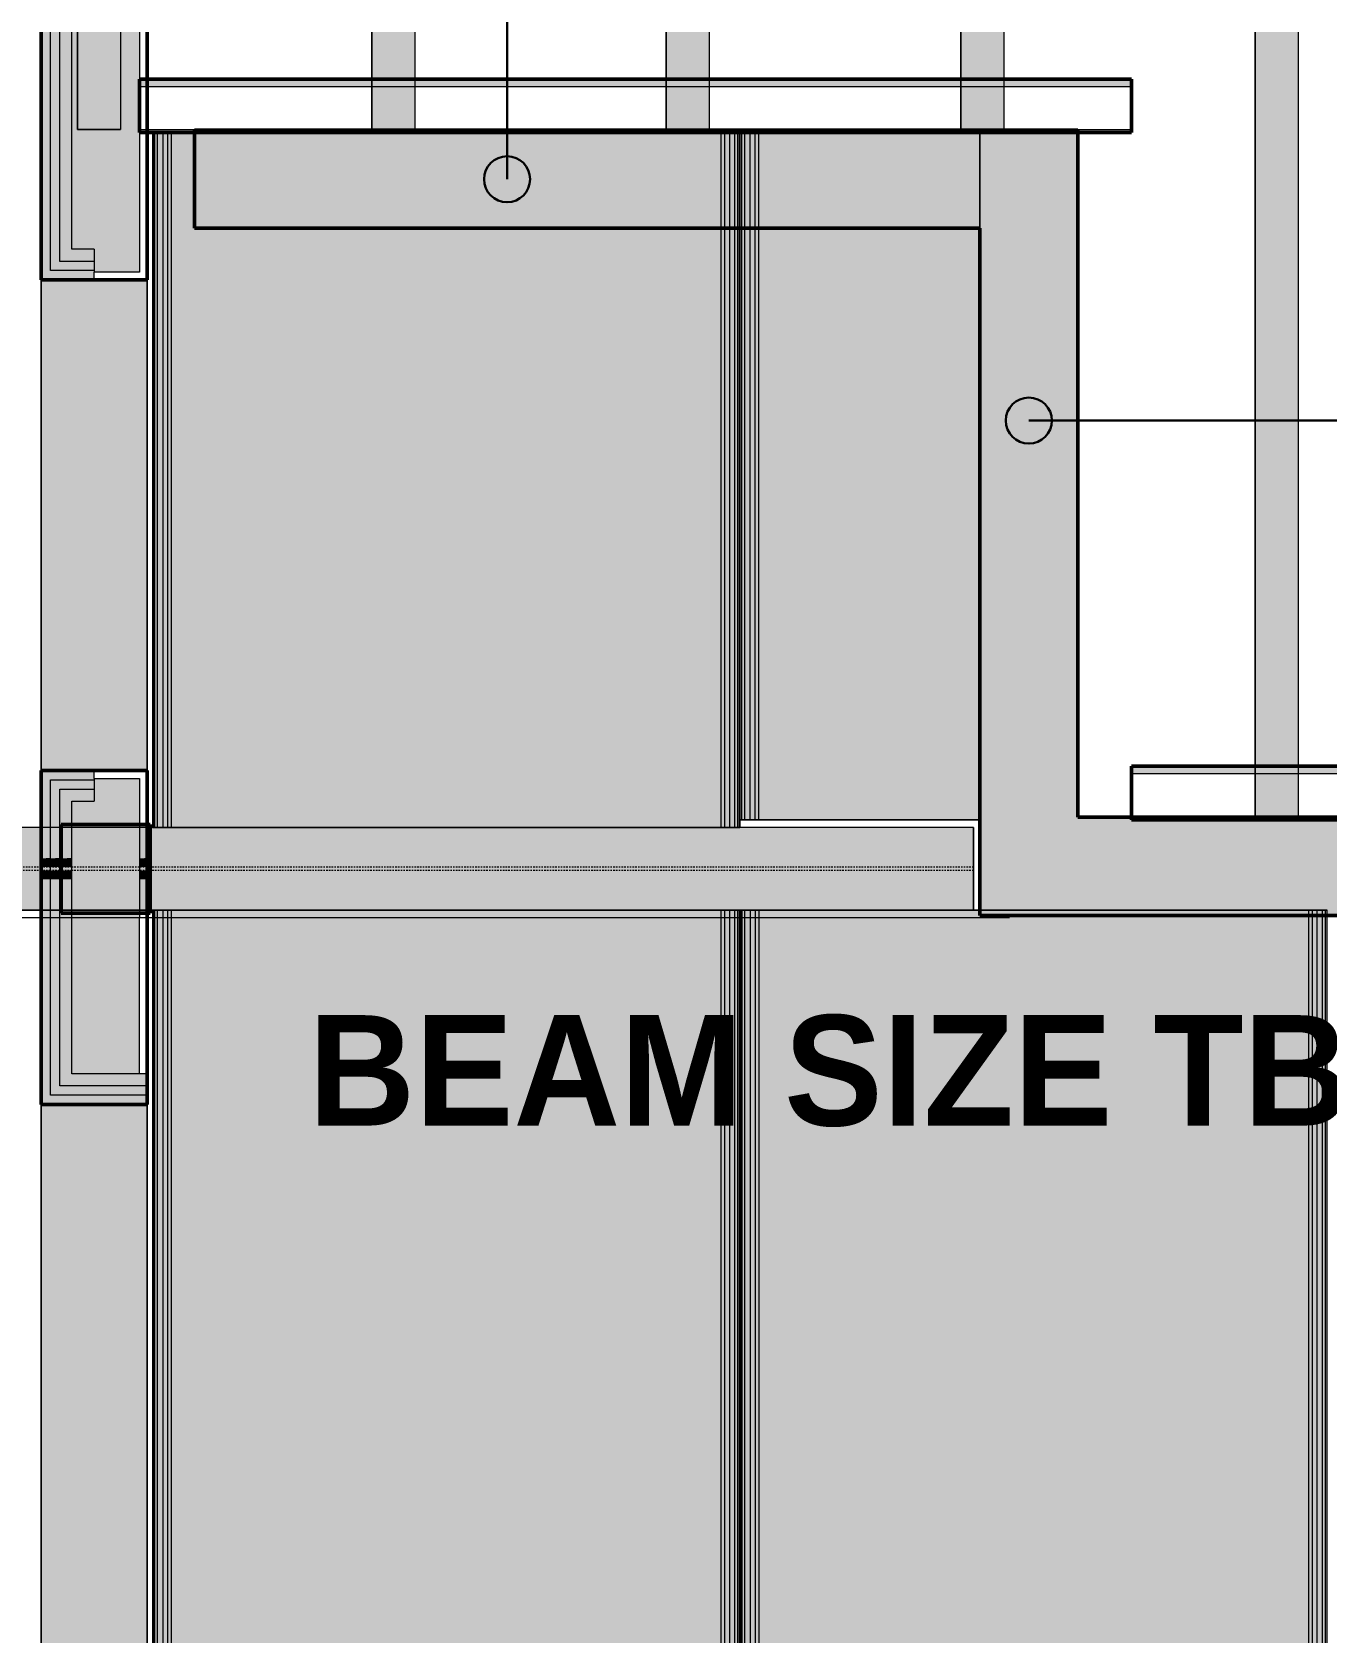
# Model space of a CAD drawing. Header units: inches. Extents: x -4126 to 627, y 9773 to 12338.
# Drawn here: x -1245.9 to -1140.3, y 11716.7 to 11847.2 of the extents above; entities that cross this region are included whole.
import ezdxf

# ---------------------------------------------------------------- set-up
doc = ezdxf.new("R2010")
doc.units = ezdxf.units.IN
doc.header["$MEASUREMENT"] = 0
doc.linetypes.add('Hidden 1_8_', pattern=[0.1875, 0.125, -0.0625])
for name, color, linetype, lineweight in [('A-DETL-THIN', 151, 'Continuous', 9), ('A-WALL', 113, 'Continuous', 13), ('A-WALL-IDEN', 211, 'Continuous', 30), ('S-BEAM', 12, 'Continuous', 9), ('S-BEAM-IDEN', 2, 'Continuous', 30), ('S-COLS', 52, 'Continuous', 9)]:
    doc.layers.add(name, color=color, linetype=linetype, lineweight=lineweight)
doc.styles.add('Century Gothic_B', font='', dxfattribs={"height": 9})
doc.styles.get('Century Gothic_B').set_extended_font_data('Century Gothic', bold=True)

# ---------------------------------------------------------------- blocks, each defined once
blk = doc.blocks.new('CTR - 1st Phase - Shell_rvt-2-FRAMING PLAN - 2ND FLOOR AT RAMP')
at = {"layer": 'A-WALL', "transparency": 33554585}
h = blk.add_hatch(color=23, dxfattribs=at)
h.paths.add_polyline_path([(-3831.07, 11551.9), (-3831.07, 11567.04), (-3823.2, 11567.04), (-3823.2, 11567.79), (-3831.82, 11567.79), (-3831.82, 11551.9)], flags=0)
h.paths.add_polyline_path([(-3823.2, 11759.79), (-3823.2, 11760.54), (-3831.07, 11760.54), (-3831.07, 11786.24), (-3827.51, 11786.24), (-3827.51, 11786.99), (-3831.82, 11786.99), (-3831.82, 11759.79)], flags=0)
h.paths.add_polyline_path([(-3827.51, 11826.99), (-3827.51, 11827.74), (-3831.07, 11827.74), (-3831.07, 11847.19), (-3831.82, 11847.19), (-3831.82, 11826.99)], flags=0)
at = {"layer": 'A-WALL', "lineweight": 5, "transparency": 33554585}
h = blk.add_hatch(color=31, dxfattribs=at)
h.paths.add_polyline_path([(-3830.32, 11551.9), (-3830.32, 11566.29), (-3823.2, 11566.29), (-3823.2, 11567.04), (-3831.07, 11567.04), (-3831.07, 11551.9)], flags=0)
h.paths.add_polyline_path([(-3823.2, 11760.54), (-3823.2, 11761.29), (-3830.32, 11761.29), (-3830.32, 11785.49), (-3827.51, 11785.49), (-3827.51, 11786.24), (-3831.07, 11786.24), (-3831.07, 11760.54)], flags=0)
h.paths.add_polyline_path([(-3831.07, 11827.74), (-3827.51, 11827.74), (-3827.51, 11828.49), (-3830.32, 11828.49), (-3830.32, 11847.19), (-3831.07, 11847.19)], flags=0)
h = blk.add_hatch(color=31, dxfattribs=at)
h.paths.add_polyline_path([(-3829.32, 11551.9), (-3829.32, 11565.29), (-3823.2, 11565.29), (-3823.2, 11566.29), (-3830.32, 11566.29), (-3830.32, 11551.9)], flags=0)
h.paths.add_polyline_path([(-3823.2, 11761.29), (-3823.2, 11762.29), (-3829.32, 11762.29), (-3829.32, 11775.36), (-3830.2, 11775.36), (-3830.2, 11782.61), (-3829.32, 11782.61), (-3829.32, 11784.49), (-3827.51, 11784.49), (-3827.51, 11785.49), (-3830.32, 11785.49), (-3830.32, 11761.29)], flags=0)
h.paths.add_polyline_path([(-3830.32, 11828.49), (-3827.51, 11828.49), (-3827.51, 11829.49), (-3829.32, 11829.49), (-3829.32, 11847.19), (-3830.32, 11847.19)], flags=0)
h = blk.add_hatch(color=31, dxfattribs=at)
h.paths.add_polyline_path([(-3828.8, 11551.9), (-3823.82, 11551.9), (-3823.82, 11565.29), (-3829.32, 11565.29), (-3829.32, 11551.9)], flags=0)
h.paths.add_polyline_path([(-3823.82, 11762.29), (-3823.82, 11775.36), (-3829.32, 11775.36), (-3829.32, 11762.29)], flags=0)
h.paths.add_polyline_path([(-3826.78, 11782.61), (-3823.82, 11782.61), (-3823.82, 11786.36), (-3827.51, 11786.36), (-3827.51, 11784.49), (-3829.32, 11784.49), (-3829.32, 11782.61), (-3827.87, 11782.61)], flags=0)
h.paths.add_polyline_path([(-3827.51, 11827.61), (-3823.82, 11827.61), (-3823.82, 11847.19), (-3829.32, 11847.19), (-3829.32, 11829.49), (-3827.51, 11829.49), (-3827.51, 11827.74)], flags=0)
for color, points in [(13, [(-3823.2, 11786.99), (-3823.2, 11826.99), (-3831.82, 11826.99), (-3831.82, 11786.99), (-3823.82, 11786.99)]), (31, [(-3830.2, 11775.36), (-3829.32, 11775.36), (-3829.32, 11782.61), (-3830.2, 11782.61), (-3830.2, 11776.18)]), (31, [(-3823.97, 11775.36), (-3823.82, 11775.36), (-3823.82, 11782.61), (-3829.32, 11782.61), (-3829.32, 11775.36), (-3829.25, 11775.36)]), (13, [(-3823.2, 11567.79), (-3823.2, 11759.79), (-3831.82, 11759.79), (-3831.82, 11567.79), (-3831.07, 11567.79)])]:
    blk.add_hatch(color=color, dxfattribs=at).paths.add_polyline_path(points, flags=0)
at = {"layer": 'A-WALL', "color": 53, "lineweight": 50}
for p, q in [((-3831.82, 11826.99), (-3831.82, 11847.19)), ((-3823.2, 11847.19), (-3823.2, 11826.99)), ((-3823.2, 11826.99), (-3831.82, 11826.99)), ((-3831.82, 11759.79), (-3831.82, 11786.99)), ((-3831.82, 11786.99), (-3823.2, 11786.99)), ((-3823.2, 11786.99), (-3823.2, 11782.61)), ((-3823.2, 11782.61), (-3823.2, 11775.36)), ((-3823.2, 11775.36), (-3823.2, 11759.79)), ((-3823.2, 11759.79), (-3831.82, 11759.79))]:
    blk.add_line(p, q, dxfattribs=at)
at = {"layer": 'A-WALL', "color": 33}
for p, q in [((-3831.82, 11551.9), (-3831.82, 11847.19)), ((-3827.51, 11826.99), (-3831.82, 11826.99)), ((-3823.2, 11826.99), (-3823.2, 11786.99)), ((-3827.51, 11786.99), (-3831.82, 11786.99)), ((-3823.2, 11759.79), (-3831.82, 11759.79)), ((-3823.2, 11760.54), (-3823.2, 11567.04))]:
    blk.add_line(p, q, dxfattribs=at)
at = {"layer": 'A-WALL', "color": 253}
for p, q in [((-3831.07, 11827.74), (-3831.07, 11847.19)), ((-3830.32, 11828.49), (-3830.32, 11847.19)), ((-3829.32, 11829.49), (-3829.32, 11847.19)), ((-3823.82, 11847.19), (-3823.82, 11827.61)), ((-3823.2, 11839.24), (-3823.2, 11838.99)), ((-3827.51, 11828.49), (-3830.32, 11828.49)), ((-3827.51, 11829.49), (-3829.32, 11829.49)), ((-3827.51, 11829.49), (-3827.51, 11828.49)), ((-3827.51, 11828.49), (-3827.51, 11827.74)), ((-3827.51, 11827.74), (-3831.07, 11827.74)), ((-3827.51, 11827.74), (-3827.51, 11827.61)), ((-3827.51, 11826.99), (-3827.51, 11827.61)), ((-3823.82, 11827.61), (-3827.51, 11827.61)), ((-3831.82, 11826.99), (-3831.82, 11786.99)), ((-3823.2, 11786.99), (-3823.2, 11826.99)), ((-3827.51, 11786.36), (-3827.51, 11786.99)), ((-3831.07, 11774.99), (-3831.07, 11786.24)), ((-3831.07, 11786.24), (-3827.51, 11786.24)), ((-3830.32, 11774.99), (-3830.32, 11785.49)), ((-3830.32, 11785.49), (-3827.51, 11785.49)), ((-3827.51, 11786.36), (-3827.51, 11786.24)), ((-3827.51, 11786.36), (-3823.82, 11786.36)), ((-3827.51, 11786.24), (-3827.51, 11785.49)), ((-3827.51, 11785.49), (-3827.51, 11784.49)), ((-3823.82, 11786.36), (-3823.82, 11782.61)), ((-3829.32, 11782.61), (-3829.32, 11784.49)), ((-3829.32, 11784.49), (-3827.51, 11784.49)), ((-3829.32, 11775.36), (-3829.32, 11782.61)), ((-3823.82, 11782.61), (-3823.82, 11775.36)), ((-3831.07, 11760.54), (-3831.07, 11774.99)), ((-3830.32, 11761.29), (-3830.32, 11774.99)), ((-3829.32, 11774.99), (-3829.32, 11775.36)), ((-3829.32, 11762.29), (-3829.32, 11774.99)), ((-3823.82, 11775.36), (-3823.82, 11774.99)), ((-3823.82, 11762.29), (-3823.82, 11774.99)), ((-3823.82, 11762.29), (-3829.32, 11762.29)), ((-3823.2, 11762.29), (-3823.82, 11762.29)), ((-3823.2, 11762.29), (-3823.2, 11761.29)), ((-3823.2, 11761.29), (-3830.32, 11761.29)), ((-3831.82, 11759.79), (-3831.82, 11567.79)), ((-3823.2, 11760.54), (-3831.07, 11760.54)), ((-3823.2, 11567.79), (-3823.2, 11759.79))]:
    blk.add_line(p, q, dxfattribs=at)
at = {"layer": 'A-WALL', "color": 9}
for p, q in [((-3823.2, 11847.19), (-3823.2, 11843.36)), ((-3823.2, 11838.99), (-3823.2, 11826.99)), ((-3823.2, 11826.99), (-3827.51, 11826.99)), ((-3823.2, 11786.99), (-3827.51, 11786.99)), ((-3823.2, 11786.99), (-3823.2, 11782.61)), ((-3823.2, 11782.61), (-3823.2, 11775.36)), ((-3823.2, 11775.36), (-3823.2, 11762.29)), ((-3823.2, 11761.29), (-3823.2, 11760.54))]:
    blk.add_line(p, q, dxfattribs=at)
at = {"layer": 'A-WALL', "color": 10}
for p, q in [((-3823.2, 11843.36), (-3823.2, 11842.74)), ((-3823.2, 11842.74), (-3823.2, 11839.24))]:
    blk.add_line(p, q, dxfattribs=at)
blk = doc.blocks.new('CTR - 1st Phase - Common Walls_rvt-2-FRAMING PLAN - 2ND FLOOR AT RAMP')
at = {"layer": 'A-WALL', "lineweight": 5, "transparency": 33554585}
for color, points in [(50, [(-3742.95, 11842.74), (-3742.95, 11843.36), (-3823.82, 11843.36), (-3823.82, 11842.74), (-3778.05, 11842.74)]), (8, [(-3203.32, 11782.99), (-3203.32, 11783.24), (-3742.95, 11783.24), (-3742.95, 11782.99), (-3236.7, 11782.99)])]:
    blk.add_hatch(color=color, dxfattribs=at).paths.add_polyline_path(points, flags=0)
at = {"layer": 'A-WALL', "transparency": 33554585}
blk.add_hatch(color=252, dxfattribs=at).paths.add_polyline_path([(-3742.95, 11838.99), (-3742.95, 11839.24), (-3823.82, 11839.24), (-3823.82, 11838.99), (-3778.05, 11838.99)], flags=0)
h = blk.add_hatch(color=10, dxfattribs=at)
h.paths.add_polyline_path([(-3460.52, 11786.74), (-3203.32, 11786.74), (-3203.32, 11787.36), (-3460.52, 11787.36)], flags=0)
h.paths.add_polyline_path([(-3467.15, 11786.74), (-3467.15, 11787.36), (-3742.95, 11787.36), (-3742.95, 11786.74), (-3507.37, 11786.74)], flags=0)
at = {"layer": 'A-WALL', "color": 53, "lineweight": 50}
for p, q in [((-3823.82, 11838.99), (-3823.82, 11843.36)), ((-3823.82, 11843.36), (-3742.95, 11843.36)), ((-3742.95, 11843.36), (-3742.95, 11838.99)), ((-3742.95, 11838.99), (-3823.82, 11838.99)), ((-3742.95, 11787.36), (-3467.77, 11787.36)), ((-3742.95, 11782.99), (-3742.95, 11787.36)), ((-3203.32, 11782.99), (-3742.95, 11782.99))]:
    blk.add_line(p, q, dxfattribs=at)
at = {"layer": 'A-WALL', "color": 7}
blk.add_line((-3823.82, 11843.36), (-3823.82, 11842.74), dxfattribs=at)
at = {"layer": 'A-WALL', "color": 10}
for p, q in [((-3823.82, 11843.36), (-3823.2, 11843.36)), ((-3823.82, 11842.74), (-3823.82, 11839.24))]:
    blk.add_line(p, q, dxfattribs=at)
at = {"layer": 'A-WALL', "color": 9}
for p, q in [((-3823.16, 11843.36), (-3742.95, 11843.36)), ((-3742.95, 11842.74), (-3742.95, 11843.36)), ((-3742.95, 11839.24), (-3742.95, 11842.74)), ((-3742.95, 11787.36), (-3467.77, 11787.36)), ((-3742.95, 11787.36), (-3742.95, 11786.74)), ((-3742.95, 11786.74), (-3742.95, 11783.24))]:
    blk.add_line(p, q, dxfattribs=at)
at = {"layer": 'A-WALL', "color": 253}
for p, q in [((-3823.82, 11842.74), (-3742.95, 11842.74)), ((-3823.82, 11839.24), (-3742.95, 11839.24)), ((-3823.82, 11839.24), (-3823.82, 11838.99)), ((-3823.2, 11838.99), (-3823.82, 11838.99)), ((-3819.32, 11838.99), (-3823.16, 11838.99)), ((-3747.32, 11838.99), (-3819.32, 11838.99)), ((-3742.95, 11838.99), (-3747.32, 11838.99)), ((-3742.95, 11838.99), (-3742.95, 11839.24)), ((-3467.15, 11786.74), (-3742.95, 11786.74)), ((-3467.15, 11783.24), (-3742.95, 11783.24)), ((-3742.95, 11783.24), (-3742.95, 11783.19)), ((-3742.95, 11783.19), (-3742.95, 11782.99)), ((-3211.32, 11782.99), (-3742.95, 11782.99))]:
    blk.add_line(p, q, dxfattribs=at)
blk = doc.blocks.new('034100 - Precast Structural Concrete - Solid Plank - 12_-1867365-FRAMING PLAN - 2ND FLOOR AT RAMP')
at = {"layer": 'S-BEAM', "transparency": 33554483}
for points in [[(7.8, 23.9), (0, 23.9), (0, 23.52), (7.8, 23.52)], [(7.8, 23.52), (0, 23.52), (0, -20.5), (7.8, -20.5), (7.8, 20.78)], [(56.63, -23.52), (56.63, 23.52), (7.8, 23.52), (7.8, -20.5), (0, -20.5), (0, -23.52), (32.27, -23.52)], [(56.63, 23.52), (56.63, 23.9), (7.8, 23.9), (7.8, 23.52), (52.52, 23.52)], [(7.8, 23.09), (0, 23.09), (0, 22.7), (7.8, 22.7)], [(56.63, 22.7), (56.63, 23.09), (7.8, 23.09), (7.8, 22.7), (52.52, 22.7)], [(56.63, -22.7), (0, -22.7), (0, -23.09), (56.63, -23.09)], [(56.63, -23.52), (0, -23.52), (0, -23.9), (56.63, -23.9)]]:
    blk.add_hatch(color=256, dxfattribs=at).paths.add_polyline_path(points, flags=0)
at = {"layer": 'S-BEAM'}
for p, q in [((0, 23.94), (0, 23.9)), ((0, 23.94), (7.8, 23.94)), ((0, 23.76), (0, 23.9)), ((0, 23.9), (0, 23.52)), ((0, 23.9), (7.8, 23.9)), ((0, 23.52), (0, 23.76)), ((0, 23.76), (7.8, 23.76)), ((0, 23.76), (7.8, 23.76)), ((0, 22.7), (0, 23.52)), ((0, 23.52), (0, -20.5)), ((0, 23.52), (7.8, 23.52)), ((7.8, 23.94), (56.63, 23.94)), ((7.8, 23.9), (56.63, 23.9)), ((7.8, 23.76), (56.63, 23.76)), ((7.8, 23.76), (56.63, 23.76)), ((7.8, 23.52), (56.63, 23.52)), ((56.63, 23.9), (56.63, 23.94)), ((56.63, 23.52), (56.63, 23.9)), ((56.63, 23.9), (56.63, 23.76)), ((56.63, 23.76), (56.63, 23.52)), ((56.63, -23.52), (56.63, 23.52)), ((56.63, 23.52), (56.63, 22.7)), ((0, 22.7), (0, 23.09)), ((0, 23.09), (0, 22.7)), ((0, 23.09), (7.8, 23.09)), ((0, 23.09), (7.8, 23.09)), ((0, 22.4), (0, 22.7)), ((0, 22.7), (7.8, 22.7)), ((0, -20.5), (0, 22.4)), ((0, 22.4), (7.8, 22.4)), ((7.8, 23.09), (56.63, 23.09)), ((7.8, 23.09), (56.63, 23.09)), ((7.8, 22.7), (56.63, 22.7)), ((7.8, 22.4), (56.63, 22.4)), ((56.63, 22.7), (56.63, 23.09)), ((56.63, 23.09), (56.63, 22.7)), ((56.63, 22.7), (56.63, 22.56)), ((56.63, 22.56), (56.63, 22.4)), ((56.63, 22.4), (56.63, -22.4)), ((0, -22.4), (0, -20.5)), ((0, -20.5), (0, -23.52)), ((0, -22.7), (0, -22.4)), ((0, -22.4), (56.63, -22.4)), ((0, -23.76), (0, -22.7)), ((0, -22.7), (0, -23.09)), ((0, -23.09), (0, -22.7)), ((0, -22.7), (56.63, -22.7)), ((0, -23.09), (56.63, -23.09)), ((0, -23.09), (56.63, -23.09)), ((56.63, -22.4), (56.63, -22.56)), ((56.63, -22.56), (56.63, -22.7)), ((56.63, -22.7), (56.63, -23.09)), ((56.63, -23.09), (56.63, -22.7)), ((56.63, -22.7), (56.63, -23.52)), ((0, -23.52), (0, -23.9)), ((56.63, -23.52), (0, -23.52)), ((0, -23.9), (0, -23.76)), ((56.63, -23.76), (0, -23.76)), ((0, -23.76), (56.63, -23.76)), ((0, -23.9), (0, -23.94)), ((0, -23.9), (56.63, -23.9)), ((0, -23.94), (56.63, -23.94)), ((56.63, -23.52), (56.63, -23.76)), ((56.63, -23.9), (56.63, -23.52)), ((56.63, -23.76), (56.63, -23.9)), ((56.63, -23.94), (56.63, -23.9))]:
    blk.add_line(p, q, dxfattribs=at)
blk = doc.blocks.new('W-Wide Flange - BEAM SIZE TBD-1867174-FRAMING PLAN - 2ND FLOOR AT RAMP')
at = {"layer": 'S-BEAM', "transparency": 33554483}
h = blk.add_hatch(color=256, dxfattribs=at)
h.paths.add_polyline_path([(-36.2, 3.36), (-47.14, 3.36), (-47.14, 0.87), (19.98, 0.87), (19.98, 3.36), (-29.32, 3.36)], flags=0)
h.paths.add_polyline_path([(42.75, 3.36), (28.86, 3.36), (28.86, 0.87), (47.78, 0.87), (47.78, 3.36)], flags=0)
h = blk.add_hatch(color=256, dxfattribs=at)
h.paths.add_polyline_path([(-36.2, 3.36), (-47.14, 3.36), (-47.14, -3.37), (19.98, -3.37), (19.98, 3.36), (-24.92, 3.36)], flags=0)
h.paths.add_polyline_path([(42.75, 3.36), (28.86, 3.36), (28.86, -3.37), (47.78, -3.37), (47.78, 3.36)], flags=0)
for points in [[(20.19, 3.36), (19.98, 3.36), (19.98, 0.87), (20.23, 0.87), (20.23, 3.36)], [(20.19, 3.36), (19.98, 3.36), (19.98, -3.37), (20.23, -3.37), (20.23, 3.36)], [(20.27, 3.36), (20.23, 3.36), (20.23, 0.87), (20.86, 0.87), (20.86, 3.36)], [(20.27, 3.36), (20.23, 3.36), (20.23, -3.37), (20.86, -3.37), (20.86, 3.36)], [(20.86, 3.36), (20.86, 0.87), (26.36, 0.87), (26.36, 3.36), (21.1, 3.36)], [(20.86, 3.36), (20.86, -3.37), (26.36, -3.37), (26.36, 3.36), (21.1, 3.36)], [(26.36, 3.36), (26.36, 0.87), (27.23, 0.87), (27.23, 3.36)], [(26.36, 3.36), (26.36, -3.37), (27.23, -3.37), (27.23, 3.36)], [(27.36, 3.36), (27.23, 3.36), (27.23, 0.87), (27.36, 0.87), (27.36, 2.65)], [(27.36, 3.36), (27.23, 3.36), (27.23, -3.37), (27.36, -3.37), (27.36, 2.65)], [(27.36, 3.36), (27.36, 0.87), (28.11, 0.87), (28.11, 3.36), (28.06, 3.36)], [(28.11, 3.36), (27.36, 3.36), (27.36, -3.37), (28.11, -3.37), (28.11, 2.65)], [(28.11, 3.36), (28.11, 0.87), (28.86, 0.87), (28.82, 3.36)], [(28.86, 3.36), (28.11, 3.36), (28.11, -3.37), (28.86, -3.37), (28.86, 2.65)], [(20.19, 0.87), (19.98, 0.84), (19.98, 0.13), (20.23, 0.15), (20.23, 0.87)], [(20.4, 0.87), (20.23, 0.84), (20.23, 0.13), (20.86, 0.15), (20.86, 0.87)], [(20.86, 0.87), (20.86, 0.13), (26.36, 0.15), (26.36, 0.87), (22.07, 0.87)], [(27.23, 0.87), (26.36, 0.85), (26.36, 0.13), (27.23, 0.15), (27.23, 0.85)], [(27.36, 0.87), (27.23, 0.85), (27.23, 0.13), (27.36, 0.15), (27.36, 0.85)], [(27.88, 0.87), (27.36, 0.85), (27.36, 0.13), (28.11, 0.15), (28.11, 0.87)], [(28.65, 0.87), (28.11, 0.85), (28.11, 0.13), (28.86, 0.14), (28.86, 0.87)], [(19.98, -0.14), (19.98, -0.88), (20.23, -0.84), (20.19, -0.14)], [(20.19, -0.88), (19.98, -0.88), (19.98, -3.37), (20.23, -3.37), (20.23, -0.88)], [(20.46, -0.14), (20.23, -0.15), (20.23, -0.88), (20.86, -0.84), (20.86, -0.14)], [(20.86, -0.88), (20.23, -0.88), (20.23, -3.37), (20.86, -3.37), (20.86, -2.41)], [(22.46, -0.14), (20.86, -0.15), (20.86, -0.88), (26.36, -0.85), (26.36, -0.14), (24.55, -0.14)], [(22.75, -0.88), (20.86, -0.88), (20.86, -3.37), (26.36, -3.37), (26.36, -0.88), (24.55, -0.88)], [(27.23, -0.14), (26.36, -0.15), (26.36, -0.88), (27.23, -0.85), (27.23, -0.15)], [(26.36, -0.88), (26.36, -3.37), (27.23, -3.37), (27.23, -0.88), (26.84, -0.88)], [(27.23, -0.14), (27.23, -0.88), (27.36, -0.85), (27.36, -0.14)], [(27.23, -0.88), (27.23, -3.37), (27.36, -3.37), (27.36, -0.88)], [(27.81, -0.14), (27.36, -0.15), (27.36, -0.88), (28.11, -0.85), (28.11, -0.14)], [(28.11, -0.88), (27.36, -0.88), (27.36, -3.37), (28.11, -3.37), (28.11, -2.41)], [(28.58, -0.14), (28.11, -0.15), (28.11, -0.88), (28.86, -0.85), (28.86, -0.14)], [(28.86, -0.88), (28.11, -0.88), (28.11, -3.37), (28.86, -3.37), (28.86, -2.41)]]:
    blk.add_hatch(color=256, dxfattribs=at).paths.add_polyline_path(points, flags=0)
h = blk.add_hatch(color=256, dxfattribs=at)
h.paths.add_polyline_path([(42.75, 0.87), (28.86, 0.85), (28.86, 0.13), (47.78, 0.13), (47.78, 0.87)], flags=0)
h.paths.add_polyline_path([(-24.92, 0.87), (-47.14, 0.87), (-47.14, 0.13), (19.98, 0.15), (19.98, 0.87)], flags=0)
h = blk.add_hatch(color=256, dxfattribs=at)
h.paths.add_polyline_path([(28.86, -0.14), (28.86, -0.88), (47.78, -0.88), (47.78, -0.14), (31.47, -0.14)], flags=0)
h.paths.add_polyline_path([(-47.14, -0.14), (-47.14, -0.88), (19.98, -0.84), (19.98, -0.14), (-36.2, -0.14)], flags=0)
h = blk.add_hatch(color=256, dxfattribs=at)
h.paths.add_polyline_path([(18.56, -0.88), (-47.14, -0.88), (-47.14, -3.37), (19.98, -3.37), (19.98, -0.88), (18.95, -0.88)], flags=0)
h.paths.add_polyline_path([(42.75, -0.88), (28.86, -0.88), (28.86, -3.37), (47.78, -3.37), (47.78, -0.88)], flags=0)
at = {"layer": 'S-BEAM'}
for p, q in [((-47.14, 3.36), (-47.14, -3.37)), ((-47.14, 0.13), (-47.14, 3.36)), ((-47.14, 3.36), (-47.14, 0.87)), ((-47.14, 0.87), (-47.14, 3.36)), ((19.98, 3.36), (-47.14, 3.36)), ((-47.14, 3.36), (-29.32, 3.36)), ((-47.14, 3.36), (-29.32, 3.36)), ((-47.14, 3.36), (19.98, 3.36)), ((-29.32, 3.36), (-28.93, 3.36)), ((-29.32, 3.36), (-28.93, 3.36)), ((-28.93, 3.36), (-28.5, 3.36)), ((-28.93, 3.36), (-28.5, 3.36)), ((-28.5, 3.36), (-28.12, 3.36)), ((-28.5, 3.36), (-28.12, 3.36)), ((-28.04, 3.36), (-27.67, 3.36)), ((-28.04, 3.36), (-27.67, 3.36)), ((-27.67, 3.36), (-27.24, 3.36)), ((-27.67, 3.36), (-27.24, 3.36)), ((-27.24, 3.36), (-26.84, 3.36)), ((-27.24, 3.36), (-26.84, 3.36)), ((-26.84, 3.36), (18.56, 3.36)), ((-26.84, 3.36), (18.56, 3.36)), ((18.56, 3.36), (18.95, 3.36)), ((18.56, 3.36), (18.95, 3.36)), ((18.95, 3.36), (19.38, 3.36)), ((18.95, 3.36), (19.38, 3.36)), ((19.38, 3.36), (19.76, 3.36)), ((19.38, 3.36), (19.76, 3.36)), ((19.8, 3.36), (19.98, 3.36)), ((19.8, 3.36), (19.98, 3.36)), ((20.19, 3.36), (19.98, 3.36)), ((19.98, 3.36), (20.19, 3.36)), ((19.98, 3.36), (20.19, 3.36)), ((19.98, 3.36), (20.19, 3.36)), ((20.86, 3.36), (20.27, 3.36)), ((20.27, 3.36), (20.86, 3.36)), ((20.27, 3.36), (20.86, 3.36)), ((20.27, 3.36), (20.86, 3.36)), ((26.36, 3.36), (20.86, 3.36)), ((20.86, 3.36), (26.36, 3.36)), ((20.86, 3.36), (26.36, 3.36)), ((20.86, 3.36), (26.36, 3.36)), ((27.23, 3.36), (26.36, 3.36)), ((26.36, 3.36), (27.23, 3.36)), ((26.36, 3.36), (27.23, 3.36)), ((26.36, 3.36), (27.23, 3.36)), ((27.36, 3.36), (27.23, 3.36)), ((27.23, 3.36), (27.36, 3.36)), ((27.23, 3.36), (27.36, 3.36)), ((27.23, 3.36), (27.36, 3.36)), ((28.11, 3.36), (27.36, 3.36)), ((27.36, 3.36), (28.11, 3.36)), ((27.36, 3.36), (28.11, 3.36)), ((27.36, 3.36), (28.11, 3.36)), ((28.82, 3.36), (28.11, 3.36)), ((28.11, 3.36), (28.82, 3.36)), ((28.11, 3.36), (28.82, 3.36)), ((28.11, 3.36), (28.82, 3.36)), ((47.78, 3.36), (28.86, 3.36)), ((28.86, 3.36), (47.78, 3.36)), ((28.86, 3.36), (47.78, 3.36)), ((28.86, 3.36), (47.78, 3.36)), ((47.78, 3.36), (47.78, 0.87)), ((47.78, 0.87), (47.78, 3.36)), ((47.78, 3.36), (47.78, 0.13)), ((47.78, -3.37), (47.78, 3.36)), ((-47.14, 0.87), (-47.14, 0.13)), ((-47.14, 0.13), (-47.14, 0.87)), ((-47.14, -0.14), (-47.14, 0.13)), ((47.78, 0.87), (47.78, 0.13)), ((47.78, 0.13), (47.78, 0.87)), ((47.78, 0.13), (47.78, -0.14)), ((-47.14, -0.88), (-47.14, -0.14)), ((-47.14, -0.14), (-47.14, -0.88)), ((-47.14, -3.37), (-47.14, -0.14)), ((-47.14, -3.37), (-47.14, -0.88)), ((-47.14, -0.88), (-47.14, -3.37)), ((47.78, -0.14), (47.78, -3.37)), ((47.78, -0.88), (47.78, -0.14)), ((47.78, -0.14), (47.78, -0.88)), ((47.78, -3.37), (47.78, -0.88)), ((47.78, -0.88), (47.78, -3.37)), ((-47.14, -3.37), (-28.08, -3.37)), ((-47.14, -3.37), (-28.08, -3.37)), ((-47.14, -3.37), (19.98, -3.37)), ((-47.14, -3.37), (19.98, -3.37)), ((-28.04, -3.37), (-27.67, -3.37)), ((-28.04, -3.37), (-27.67, -3.37)), ((-27.67, -3.37), (-27.24, -3.37)), ((-27.67, -3.37), (-27.24, -3.37)), ((-27.24, -3.37), (-26.84, -3.37)), ((-27.24, -3.37), (-26.84, -3.37)), ((-26.84, -3.37), (18.56, -3.37)), ((-26.84, -3.37), (18.56, -3.37)), ((18.56, -3.37), (18.95, -3.37)), ((18.56, -3.37), (18.95, -3.37)), ((18.95, -3.37), (19.38, -3.37)), ((18.95, -3.37), (19.38, -3.37)), ((19.38, -3.37), (19.76, -3.37)), ((19.38, -3.37), (19.76, -3.37)), ((19.8, -3.37), (19.98, -3.37)), ((19.8, -3.37), (19.98, -3.37)), ((19.98, -3.37), (20.19, -3.37)), ((19.98, -3.37), (20.19, -3.37)), ((19.98, -3.37), (20.19, -3.37)), ((19.98, -3.37), (20.19, -3.37)), ((20.23, -3.37), (20.86, -3.37)), ((20.23, -3.37), (20.86, -3.37)), ((20.23, -3.37), (20.86, -3.37)), ((20.23, -3.37), (20.86, -3.37)), ((20.86, -3.37), (26.36, -3.37)), ((20.86, -3.37), (26.36, -3.37)), ((20.86, -3.37), (26.36, -3.37)), ((20.86, -3.37), (26.36, -3.37)), ((26.36, -3.37), (27.23, -3.37)), ((26.36, -3.37), (27.23, -3.37)), ((26.36, -3.37), (27.23, -3.37)), ((26.36, -3.37), (27.23, -3.37)), ((27.23, -3.37), (27.36, -3.37)), ((27.23, -3.37), (27.36, -3.37)), ((27.23, -3.37), (27.36, -3.37)), ((27.23, -3.37), (27.36, -3.37)), ((27.36, -3.37), (28.11, -3.37)), ((27.36, -3.37), (28.11, -3.37)), ((27.36, -3.37), (28.11, -3.37)), ((27.36, -3.37), (28.11, -3.37)), ((28.11, -3.37), (28.86, -3.37)), ((28.11, -3.37), (28.86, -3.37)), ((28.11, -3.37), (28.86, -3.37)), ((28.11, -3.37), (28.86, -3.37)), ((28.86, -3.37), (47.78, -3.37)), ((28.86, -3.37), (47.78, -3.37)), ((28.86, -3.37), (47.78, -3.37)), ((28.86, -3.37), (47.78, -3.37))]:
    blk.add_line(p, q, dxfattribs=at)
at = {"layer": 'S-BEAM', "linetype": 'Hidden 1_8_'}
for p, q in [((-47.14, 0.13), (19.98, 0.13)), ((19.98, 0.13), (20.19, 0.13)), ((20.23, 0.13), (20.86, 0.13)), ((20.86, 0.13), (26.36, 0.13)), ((26.36, 0.13), (27.23, 0.13)), ((27.23, 0.13), (27.36, 0.13)), ((27.36, 0.13), (28.11, 0.13)), ((28.11, 0.13), (28.86, 0.13)), ((28.86, 0.13), (47.78, 0.13)), ((-47.14, -0.14), (19.98, -0.14)), ((19.98, -0.14), (20.19, -0.14)), ((20.23, -0.14), (20.86, -0.14)), ((20.86, -0.14), (26.36, -0.14)), ((26.36, -0.14), (27.23, -0.14)), ((27.23, -0.14), (27.36, -0.14)), ((27.36, -0.14), (28.11, -0.14)), ((28.11, -0.14), (28.86, -0.14)), ((28.86, -0.14), (47.78, -0.14))]:
    blk.add_line(p, q, dxfattribs=at)
blk = doc.blocks.new('Timber-Column - COL_ T_B_D_-1868439-FRAMING PLAN - 2ND FLOOR AT RAMP')
at = {"layer": 'S-COLS', "transparency": 33554483}
blk.add_hatch(color=256, dxfattribs=at).paths.add_polyline_path([(3.41, -3.63), (3.62, -3.63), (3.62, 3.62), (-3.63, 3.62), (-3.63, -3.63)], flags=0)
at = {"layer": 'S-COLS', "lineweight": 50}
for p, q in [((-3.63, 3.62), (3.62, 3.62)), ((-3.63, -3.63), (-3.63, 3.62)), ((3.62, 3.62), (3.62, -3.63)), ((3.62, -3.63), (-3.63, -3.63))]:
    blk.add_line(p, q, dxfattribs=at)
at = {"layer": 'S-COLS'}
for p, q in [((-2.75, 3.62), (-3.63, 3.62)), ((-3.63, 3.62), (-3.63, -3.63)), ((2.75, 3.62), (-2.75, 3.62)), ((3.38, 3.62), (2.75, 3.62)), ((3.62, 3.62), (3.41, 3.62)), ((3.62, -3.63), (3.62, 3.62)), ((-3.63, -3.63), (-2.75, -3.63)), ((-2.75, -3.63), (2.75, -3.63)), ((2.75, -3.63), (3.35, -3.63)), ((3.41, -3.63), (3.62, -3.63))]:
    blk.add_line(p, q, dxfattribs=at)
blk = doc.blocks.new('034100 - Precast Structural Concrete - Solid Plank - 12_-1867422-FRAMING PLAN - 2ND FLOOR AT RAMP')
at = {"layer": 'S-BEAM', "transparency": 33554483}
for points in [[(219.44, 23.52), (219.44, 23.9), (0, 23.9), (0, 23.52), (171.47, 23.52)], [(219.44, 20.78), (219.44, 23.52), (0, 23.52), (0, -23.52), (219.44, -23.52)], [(219.44, 22.7), (219.44, 23.09), (0, 23.09), (0, 22.7), (171.47, 22.7)], [(219.44, -23.09), (219.44, -22.7), (0, -22.7), (0, -23.09), (171.47, -23.09)], [(219.44, -23.9), (219.44, -23.52), (0, -23.52), (0, -23.9), (171.47, -23.9)]]:
    blk.add_hatch(color=256, dxfattribs=at).paths.add_polyline_path(points, flags=0)
at = {"layer": 'S-BEAM'}
for p, q in [((0, 23.94), (0, 23.9)), ((0, 23.94), (219.44, 23.94)), ((0, 23.76), (0, 23.9)), ((0, 23.9), (0, 23.52)), ((0, 23.9), (219.44, 23.9)), ((0, 23.52), (0, 23.76)), ((0, 23.76), (219.44, 23.76)), ((0, 23.76), (219.44, 23.76)), ((0, 22.7), (0, 23.52)), ((0, 23.52), (0, -23.52)), ((0, 23.52), (219.44, 23.52)), ((0, 22.7), (0, 23.09)), ((0, 23.09), (0, 22.7)), ((0, 23.09), (219.44, 23.09)), ((0, 23.09), (219.44, 23.09)), ((0, 22.56), (0, 22.7)), ((0, 22.7), (219.44, 22.7)), ((0, 22.4), (0, 22.56)), ((0, -22.4), (0, 22.4)), ((0, 22.4), (219.44, 22.4)), ((0, -22.56), (0, -22.4)), ((0, -22.4), (219.44, -22.4)), ((0, -22.7), (0, -22.56)), ((0, -23.52), (0, -22.7)), ((0, -22.7), (0, -23.09)), ((0, -23.09), (0, -22.7)), ((0, -22.7), (219.44, -22.7)), ((0, -23.09), (219.44, -23.09)), ((0, -23.09), (219.44, -23.09)), ((0, -23.52), (0, -23.9)), ((0, -23.76), (0, -23.52)), ((219.44, -23.52), (0, -23.52)), ((0, -23.9), (0, -23.76)), ((219.44, -23.76), (0, -23.76)), ((0, -23.76), (219.44, -23.76)), ((0, -23.9), (0, -23.94)), ((0, -23.9), (219.44, -23.9)), ((0, -23.94), (219.44, -23.94))]:
    blk.add_line(p, q, dxfattribs=at)
blk = doc.blocks.new('TRUSS - 22_-V240-FRAMING PLAN - 2ND FLOOR AT RAMP')
at = {"layer": 'S-BEAM', "transparency": 33554483}
for points in [[(162.17, 1.75), (102.35, 1.75), (102.35, -1.75), (162.17, -1.75)], [(162.8, -1.75), (162.77, 1.75), (162.17, 1.75), (162.17, -1.75), (162.78, -1.75)], [(166.3, 1.75), (162.8, 1.75), (162.8, -1.75), (166.3, -1.75)]]:
    blk.add_hatch(color=256, dxfattribs=at).paths.add_polyline_path(points, flags=0)
at = {"layer": 'S-BEAM'}
for p, q in [((102.35, 1.75), (162.17, 1.75)), ((102.35, 1.75), (162.17, 1.75)), ((162.17, 1.75), (162.77, 1.75)), ((162.17, 1.75), (162.77, 1.75)), ((162.8, 1.75), (166.3, 1.75)), ((162.8, 1.75), (166.3, 1.75)), ((166.3, -1.75), (166.3, 1.75)), ((166.3, 1.75), (166.3, -1.75)), ((162.17, -1.75), (102.35, -1.75)), ((102.35, -1.75), (162.17, -1.75)), ((162.78, -1.75), (162.17, -1.75)), ((162.17, -1.75), (162.78, -1.75)), ((166.3, -1.75), (162.8, -1.75)), ((162.8, -1.75), (166.3, -1.75))]:
    blk.add_line(p, q, dxfattribs=at)
blk = doc.blocks.new('TRUSS - 22_-1920454-FRAMING PLAN - 2ND FLOOR AT RAMP')
at = {"layer": 'S-BEAM', "transparency": 33554483}
for points in [[(134.17, 1.75), (130.35, 1.75), (130.35, -1.75), (134.17, -1.75)], [(134.8, 1.75), (134.17, 1.75), (134.17, -1.75), (134.8, -1.75)], [(138.3, 1.75), (134.8, 1.75), (134.8, -1.75), (138.3, -1.75)]]:
    blk.add_hatch(color=256, dxfattribs=at).paths.add_polyline_path(points, flags=0)
at = {"layer": 'S-BEAM'}
for p, q in [((130.35, 1.75), (134.17, 1.75)), ((130.35, 1.75), (134.17, 1.75)), ((134.17, 1.75), (134.8, 1.75)), ((134.17, 1.75), (134.8, 1.75)), ((134.8, 1.75), (138.3, 1.75)), ((134.8, 1.75), (138.3, 1.75)), ((138.3, -1.75), (138.3, 1.75)), ((138.3, 1.75), (138.3, -1.75)), ((134.17, -1.75), (130.35, -1.75)), ((130.35, -1.75), (134.17, -1.75)), ((134.8, -1.75), (134.17, -1.75)), ((134.17, -1.75), (134.8, -1.75)), ((138.3, -1.75), (134.8, -1.75)), ((134.8, -1.75), (138.3, -1.75))]:
    blk.add_line(p, q, dxfattribs=at)
blk = doc.blocks.new('TRUSS - 22_-V241-FRAMING PLAN - 2ND FLOOR AT RAMP')
at = {"layer": 'S-BEAM', "transparency": 33554483}
blk.add_hatch(color=256, dxfattribs=at).paths.add_polyline_path([(138.3, 1.75), (130.35, 1.75), (130.35, -1.75), (138.3, -1.75), (138.3, -0.04)], flags=0)
at = {"layer": 'S-BEAM'}
for p, q in [((130.35, 1.75), (138.3, 1.75)), ((130.35, 1.75), (138.3, 1.75)), ((138.3, -1.75), (138.3, 1.75)), ((138.3, 1.75), (138.3, -1.75)), ((138.3, -1.75), (130.35, -1.75)), ((130.35, -1.75), (138.3, -1.75))]:
    blk.add_line(p, q, dxfattribs=at)

msp = doc.modelspace()

# ---------------------------------------------------------------- hatches: boundary and pattern name
at = {"layer": 'A-WALL', "transparency": 33554483}
for points in [[(-1168.6, 11831.189), (-1168.6, 11839.189), (-1232.6, 11839.189), (-1232.6, 11831.189), (-1191.323, 11831.189)], [(-1168.6, 11783.189), (-1160.6, 11783.189), (-1160.6, 11839.189), (-1168.6, 11839.189), (-1168.6, 11806.722)], [(-624.6, 11775.189), (-624.6, 11783.189), (-1168.6, 11783.189), (-1168.6, 11775.189), (-649.972, 11775.189)]]:
    msp.add_hatch(color=256, dxfattribs=at).paths.add_polyline_path(points, flags=0)
at = {"layer": 'A-WALL-IDEN'}
h = msp.add_hatch(color=256, dxfattribs=at)
edge = h.paths.add_edge_path(flags=0)
edge.add_arc((-1207.13, 11835.189), 1.875, 0, 360)
h = msp.add_hatch(color=256, dxfattribs=at)
edge = h.paths.add_edge_path(flags=0)
edge.add_arc((-1164.6, 11815.522), 1.875, 0, 360)
at = {"layer": 'S-BEAM', "lineweight": 5, "transparency": 33554483}
for points in [[(-1187.743, 11831.189), (-1187.743, 11838.989), (-1188.118, 11838.989), (-1188.118, 11831.189)], [(-1168.6, 11831.189), (-1168.6, 11838.989), (-1187.743, 11838.989), (-1187.743, 11831.189)], [(-1186.919, 11831.189), (-1186.919, 11838.989), (-1187.313, 11838.989), (-1187.313, 11831.189)], [(-1188.118, 11782.989), (-1187.743, 11782.989), (-1187.743, 11831.189), (-1188.118, 11831.189), (-1188.118, 11786.464)], [(-1168.767, 11782.989), (-1168.6, 11782.989), (-1168.6, 11831.189), (-1187.743, 11831.189), (-1187.743, 11782.989), (-1180.045, 11782.989)], [(-1187.313, 11782.989), (-1186.919, 11782.989), (-1186.919, 11831.189), (-1187.313, 11831.189), (-1187.313, 11786.464)], [(-1188.159, 11782.989), (-1188.118, 11782.989), (-1188.159, 11786.464)], [(-1188.118, 11556.189), (-1187.743, 11556.189), (-1187.743, 11775.624), (-1188.118, 11775.624), (-1188.118, 11604.15)], [(-1140.694, 11556.189), (-1140.694, 11775.189), (-1168.6, 11775.189), (-1168.6, 11775.624), (-1187.743, 11775.624), (-1187.743, 11556.189), (-1146.21, 11556.189)], [(-1187.313, 11556.189), (-1186.919, 11556.189), (-1186.919, 11775.624), (-1187.313, 11775.624), (-1187.313, 11604.15)], [(-1141.517, 11556.189), (-1141.124, 11556.189), (-1141.124, 11775.189), (-1141.517, 11775.189), (-1141.517, 11604.15)], [(-1140.694, 11556.189), (-1140.319, 11556.189), (-1140.319, 11775.189), (-1140.694, 11775.189), (-1140.694, 11604.15)]]:
    msp.add_hatch(color=256, dxfattribs=at).paths.add_polyline_path(points, flags=0)
h = msp.add_hatch(color=256, dxfattribs=at)
h.paths.add_polyline_path([(-1140.694, 11546.989), (-1140.694, 11556.189), (-1187.743, 11556.189), (-1187.743, 11550.354), (-1164.6, 11550.354), (-1164.6, 11546.989), (-1146.21, 11546.989)], flags=0)
h.paths.add_polyline_path([(-1140.694, 11775.189), (-1140.694, 11775.624), (-1168.6, 11775.624), (-1168.6, 11775.189), (-1146.21, 11775.189)], flags=0)
h = msp.add_hatch(color=256, dxfattribs=at)
h.paths.add_polyline_path([(-1141.517, 11546.989), (-1141.124, 11546.989), (-1141.124, 11556.189), (-1141.517, 11556.189)], flags=0)
h.paths.add_polyline_path([(-1141.124, 11775.189), (-1141.124, 11775.624), (-1141.517, 11775.624), (-1141.517, 11775.189)], flags=0)
h = msp.add_hatch(color=256, dxfattribs=at)
h.paths.add_polyline_path([(-1140.694, 11546.989), (-1140.319, 11546.989), (-1140.319, 11556.189), (-1140.694, 11556.189)], flags=0)
h.paths.add_polyline_path([(-1140.319, 11775.189), (-1140.319, 11775.624), (-1140.694, 11775.624), (-1140.694, 11775.189)], flags=0)

# ---------------------------------------------------------------- linework, layer by layer
at = {"layer": 'A-DETL-THIN'}
msp.add_line((-1166.188, 11774.989), (-1268.5, 11774.989), dxfattribs=at)
at = {"layer": 'A-WALL', "lineweight": 50}
for p, q in [((-1232.6, 11831.189), (-1232.6, 11839.189)), ((-1232.6, 11839.189), (-1160.6, 11839.189)), ((-1160.6, 11839.189), (-1160.6, 11783.189)), ((-1168.6, 11831.189), (-1232.6, 11831.189)), ((-1168.6, 11775.189), (-1168.6, 11831.189)), ((-1160.6, 11783.189), (-616.6, 11783.189)), ((-624.6, 11775.189), (-1168.6, 11775.189))]:
    msp.add_line(p, q, dxfattribs=at)
at = {"layer": 'A-WALL-IDEN'}
for p, q in [((-1207.13, 11835.189), (-1207.13, 11883.189)), ((-1164.6, 11815.522), (-1116.6, 11815.522))]:
    msp.add_line(p, q, dxfattribs=at)
for centre in [(-1207.13, 11835.189), (-1164.6, 11815.522)]:
    msp.add_circle(centre, 1.875, dxfattribs=at)
at = {"layer": 'S-BEAM'}
for p, q in [((-1188.118, 11838.989), (-1188.159, 11838.989)), ((-1188.159, 11831.189), (-1188.159, 11838.989)), ((-1187.743, 11838.989), (-1188.118, 11838.989)), ((-1188.118, 11838.989), (-1187.982, 11838.989)), ((-1188.118, 11831.189), (-1188.118, 11838.989)), ((-1187.982, 11838.989), (-1187.743, 11838.989)), ((-1187.982, 11831.189), (-1187.982, 11838.989)), ((-1187.982, 11831.189), (-1187.982, 11838.989)), ((-1168.6, 11838.989), (-1187.743, 11838.989)), ((-1187.743, 11838.989), (-1186.919, 11838.989)), ((-1187.743, 11831.189), (-1187.743, 11838.989)), ((-1186.919, 11838.989), (-1187.313, 11838.989)), ((-1187.313, 11838.989), (-1186.919, 11838.989)), ((-1187.313, 11831.189), (-1187.313, 11838.989)), ((-1187.313, 11831.189), (-1187.313, 11838.989)), ((-1186.919, 11838.989), (-1186.62, 11838.989)), ((-1186.919, 11831.189), (-1186.919, 11838.989)), ((-1186.62, 11838.989), (-1168.6, 11838.989)), ((-1186.62, 11831.189), (-1186.62, 11838.989)), ((-1168.6, 11838.989), (-1168.6, 11831.189)), ((-1168.6, 11831.189), (-1168.6, 11838.989)), ((-1188.159, 11782.989), (-1188.159, 11831.189)), ((-1188.118, 11782.989), (-1188.118, 11831.189)), ((-1187.982, 11782.989), (-1187.982, 11831.189)), ((-1187.982, 11782.989), (-1187.982, 11831.189)), ((-1187.743, 11782.989), (-1187.743, 11831.189)), ((-1187.313, 11782.989), (-1187.313, 11831.189)), ((-1187.313, 11782.989), (-1187.313, 11831.189)), ((-1186.919, 11782.989), (-1186.919, 11831.189)), ((-1186.62, 11782.989), (-1186.62, 11831.189)), ((-1168.6, 11831.189), (-1168.6, 11782.989)), ((-1168.6, 11782.989), (-1168.6, 11831.189)), ((-1188.159, 11782.989), (-1188.118, 11782.989)), ((-1187.982, 11782.989), (-1188.118, 11782.989)), ((-1188.118, 11782.989), (-1187.743, 11782.989)), ((-1186.919, 11782.989), (-1187.982, 11782.989)), ((-1187.743, 11782.989), (-1168.6, 11782.989)), ((-1186.919, 11782.989), (-1187.313, 11782.989)), ((-1187.313, 11782.989), (-1186.919, 11782.989)), ((-1186.62, 11782.989), (-1186.919, 11782.989)), ((-1168.6, 11782.989), (-1186.62, 11782.989)), ((-1188.118, 11775.624), (-1188.159, 11775.624)), ((-1188.159, 11775.624), (-1188.159, 11556.189)), ((-1187.743, 11775.624), (-1188.118, 11775.624)), ((-1188.118, 11775.624), (-1187.982, 11775.624)), ((-1188.118, 11775.624), (-1188.118, 11556.189)), ((-1187.982, 11775.624), (-1187.743, 11775.624)), ((-1187.982, 11556.189), (-1187.982, 11775.624)), ((-1187.982, 11775.624), (-1187.982, 11556.189)), ((-1187.743, 11775.624), (-1186.919, 11775.624)), ((-1169.1, 11775.624), (-1187.743, 11775.624)), ((-1187.743, 11556.189), (-1187.743, 11775.624)), ((-1186.919, 11775.624), (-1187.313, 11775.624)), ((-1187.313, 11775.624), (-1186.919, 11775.624)), ((-1187.313, 11775.624), (-1187.313, 11556.189)), ((-1187.313, 11775.624), (-1187.313, 11556.189)), ((-1186.919, 11775.624), (-1186.779, 11775.624)), ((-1186.919, 11775.624), (-1186.919, 11556.189)), ((-1186.779, 11775.624), (-1186.62, 11775.624)), ((-1186.62, 11775.624), (-1169.1, 11775.624)), ((-1186.62, 11775.624), (-1186.62, 11556.189)), ((-1169.1, 11775.624), (-1168.6, 11775.624)), ((-1168.6, 11775.624), (-1169.1, 11775.624)), ((-1168.6, 11775.624), (-1141.817, 11775.624)), ((-1140.694, 11775.624), (-1168.6, 11775.624)), ((-1141.817, 11775.624), (-1141.517, 11775.624)), ((-1141.817, 11775.624), (-1141.817, 11775.189)), ((-1141.817, 11775.189), (-1141.817, 11556.189)), ((-1141.517, 11775.624), (-1141.124, 11775.624)), ((-1141.124, 11775.624), (-1141.517, 11775.624)), ((-1141.517, 11775.624), (-1140.694, 11775.624)), ((-1141.517, 11775.624), (-1141.517, 11775.189)), ((-1141.517, 11775.189), (-1141.517, 11556.189)), ((-1141.124, 11775.624), (-1141.124, 11775.189)), ((-1141.124, 11775.624), (-1141.124, 11775.189)), ((-1141.124, 11775.189), (-1141.124, 11556.189)), ((-1141.124, 11775.189), (-1141.124, 11556.189)), ((-1140.694, 11775.624), (-1140.454, 11775.624)), ((-1140.319, 11775.624), (-1140.694, 11775.624)), ((-1140.694, 11775.624), (-1140.694, 11775.189)), ((-1140.694, 11775.189), (-1140.694, 11556.189)), ((-1140.454, 11775.624), (-1140.319, 11775.624)), ((-1140.454, 11775.624), (-1140.454, 11775.189)), ((-1140.454, 11775.624), (-1140.454, 11775.189)), ((-1140.454, 11775.189), (-1140.454, 11556.189)), ((-1140.454, 11775.189), (-1140.454, 11556.189)), ((-1140.277, 11775.624), (-1140.319, 11775.624)), ((-1140.319, 11775.624), (-1140.319, 11775.189)), ((-1140.319, 11775.189), (-1140.319, 11556.189))]:
    msp.add_line(p, q, dxfattribs=at)

# ---------------------------------------------------------------- block references
at = {"lineweight": 5}
for name in ['CTR - 1st Phase - Shell_rvt-2-FRAMING PLAN - 2ND FLOOR AT RAMP', 'CTR - 1st Phase - Common Walls_rvt-2-FRAMING PLAN - 2ND FLOOR AT RAMP']:
    msp.add_blockref(name, (2586.724, 0), dxfattribs=at)
at = {"layer": 'S-BEAM'}
for name, p, rotation in [('TRUSS - 22_-V241-FRAMING PLAN - 2ND FLOOR AT RAMP', (-1240.4, 11977.539), 270), ('TRUSS - 22_-1920454-FRAMING PLAN - 2ND FLOOR AT RAMP', (-1216.4, 11977.539), 270), ('TRUSS - 22_-1920454-FRAMING PLAN - 2ND FLOOR AT RAMP', (-1192.4, 11977.539), 270), ('TRUSS - 22_-1920454-FRAMING PLAN - 2ND FLOOR AT RAMP', (-1168.4, 11977.539), 270), ('TRUSS - 22_-V240-FRAMING PLAN - 2ND FLOOR AT RAMP', (-1144.4, 11949.539), 270), ('034100 - Precast Structural Concrete - Solid Plank - 12_-1867365-FRAMING PLAN - 2ND FLOOR AT RAMP', (-1212.1, 11838.989), 270.0000000000009), ('W-Wide Flange - BEAM SIZE TBD-1867174-FRAMING PLAN - 2ND FLOOR AT RAMP', (-1216.243, 11778.989), 180), ('034100 - Precast Structural Concrete - Solid Plank - 12_-1867422-FRAMING PLAN - 2ND FLOOR AT RAMP', (-1212.1, 11775.624), 270.0000000000009)]:
    msp.add_blockref(name, p, dxfattribs=dict(at, rotation=rotation))
at = {"layer": 'S-COLS'}
msp.add_blockref('Timber-Column - COL_ T_B_D_-1868439-FRAMING PLAN - 2ND FLOOR AT RAMP', (-1239.85, 11778.989), dxfattribs=at)

# ---------------------------------------------------------------- texts
at = {"layer": 'S-BEAM-IDEN', "lineweight": 9, "insert": (-1223.322, 11767.06), "char_height": 9, "width": 106.05, "attachment_point": 1, "style": 'Century Gothic_B'}
msp.add_mtext('BEAM SIZE TBD', dxfattribs=at)

doc.saveas('drawing.dxf')
